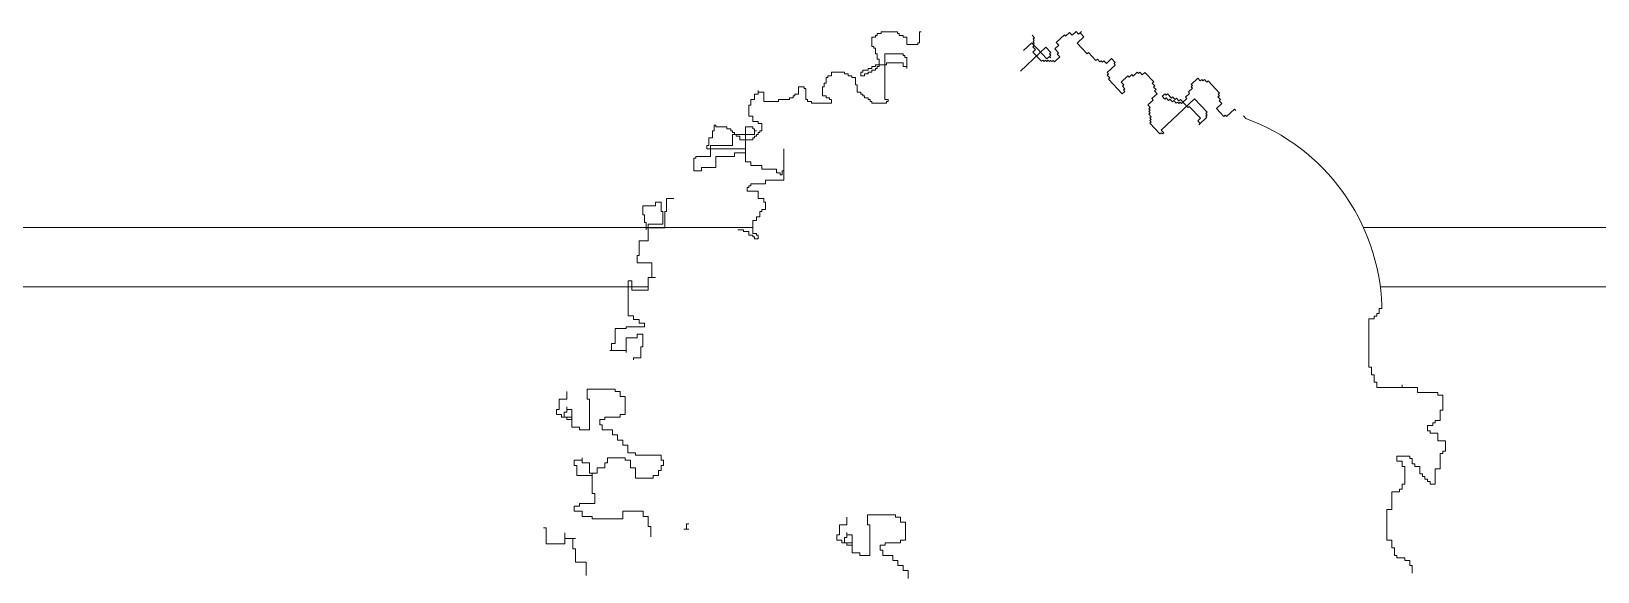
# Model space of a CAD drawing. Header units: millimetres. Extents: x 485872 to 486142, y -52344 to -52207.
# Drawn here: x 486111.149 to 486111.679, y -52333.593 to -52333.41 of the extents above; entities that cross this region are included whole.
import ezdxf

# ---------------------------------------------------------------- set-up
doc = ezdxf.new("R2010")
doc.units = ezdxf.units.MM
doc.header["$LTSCALE"] = 15
doc.layers.add('G', color=8, linetype='Continuous')

# ---------------------------------------------------------------- blocks, each defined once
blk = doc.blocks.new('sf')
at = {"color": 84, "lineweight": 5}
for p, q in [((17824.5, 472003.2), (17826.9, 472005.8)), ((17828.8, 471999.2), (17824.5, 472003.2)), ((17826.9, 472005.8), (17826, 472006.6)), ((17826, 472006.6), (17827.8, 472005)), ((17827.8, 472005), (17829.4, 472006.7)), ((17829.4, 472006.7), (17832, 472004.3)), ((17832, 472004.3), (17833.6, 472006)), ((17833.6, 472006), (17836.2, 472003.6)), ((17836.2, 472003.6), (17837, 472004.5)), ((17837, 472004.5), (17842.2, 471999.6)), ((17856.3, 472002.6), (17857.9, 472004.3)), ((17929.4, 472006.5), (17930.5, 472006.5)), ((17930.5, 472006.5), (17930.5, 471999.4)), ((17938.8, 471998.2), (17938.8, 472002.9)), ((17938.8, 472002.9), (17941.2, 472002.9)), ((17941.2, 472002.9), (17941.2, 472004.1)), ((17941.2, 472004.1), (17943.6, 472004.1)), ((17943.6, 472004.1), (17943.6, 472005.3)), ((17943.6, 472005.3), (17944.7, 472005.3)), ((17944.7, 472005.3), (17944.7, 472006.5)), ((17944.7, 472006.5), (17955.4, 472006.5)), ((17955.4, 472006.5), (17955.4, 472005.3)), ((17955.4, 472005.3), (17957.8, 472005.3)), ((17957.8, 472005.3), (17957.8, 472004.1)), ((17957.8, 472004.1), (17959, 472004.1)), ((17959, 472004.1), (17959, 472002.9)), ((17959, 472002.9), (17961.3, 472002.9)), ((17961.3, 472002.9), (17961.3, 471997)), ((17816.6, 471987.9), (17821.4, 471993.1)), ((17821.4, 471993.1), (17822.3, 471992.3)), ((17822.3, 471992.3), (17828.8, 471999.2)), ((17842.2, 471999.6), (17840.5, 471997.9)), ((17840.5, 471997.9), (17843.1, 471995.5)), ((17843.1, 471995.5), (17840.7, 471992.9)), ((17840.7, 471992.9), (17841.6, 471992.1)), ((17845.7, 471993), (17849, 471996.5)), ((17846.6, 471992.2), (17845.7, 471993)), ((17858.1, 471999.3), (17848.4, 471988.9)), ((17849, 471996.5), (17865.4, 471981.1)), ((17851.8, 471987.4), (17857.4, 471993.4)), ((17855.7, 471995), (17857.3, 471996.8)), ((17857.4, 471993.4), (17855.7, 471995)), ((17857.2, 472001.8), (17856.3, 472002.6)), ((17856.4, 472000.9), (17857.2, 472001.8)), ((17857.2, 472000.1), (17856.4, 472000.9)), ((17856.4, 471999.2), (17857.2, 472000.1)), ((17857.3, 471998.4), (17856.4, 471999.2)), ((17856.5, 471997.6), (17857.3, 471998.4)), ((17857.3, 471996.8), (17856.5, 471997.6)), ((17863.3, 471994.4), (17858.1, 471999.3)), ((17930.5, 471999.4), (17931.7, 471999.4)), ((17931.7, 471999.4), (17931.7, 471998.2)), ((17931.7, 471998.2), (17938.8, 471998.2)), ((17960.1, 471995.8), (17959, 471995.8)), ((17959, 471995.8), (17959, 471992.3)), ((17961.3, 471997), (17960.1, 471997)), ((17960.1, 471997), (17960.1, 471995.8)), ((17804.1, 471986.7), (17806.5, 471989.3)), ((17804.9, 471985.9), (17804.1, 471986.7)), ((17804.1, 471985), (17804.9, 471985.9)), ((17809.3, 471980.1), (17804.1, 471985)), ((17806.5, 471989.3), (17809.9, 471986)), ((17809.9, 471986), (17811.6, 471987.7)), ((17811.6, 471987.7), (17812.4, 471986.9)), ((17812.4, 471986.9), (17813.2, 471987.8)), ((17813.2, 471987.8), (17814.1, 471987)), ((17814.1, 471987), (17815.7, 471988.7)), ((17815.7, 471988.7), (17816.6, 471987.9)), ((17841.6, 471992.1), (17839.9, 471990.3)), ((17839.9, 471990.3), (17843.4, 471987.1)), ((17843.4, 471987.1), (17844.2, 471988)), ((17844.2, 471988), (17845.1, 471987.2)), ((17845.1, 471987.2), (17845.9, 471988)), ((17845.8, 471991.4), (17846.6, 471992.2)), ((17846.6, 471990.6), (17845.8, 471991.4)), ((17846.6, 471990.6), (17845.8, 471989.7)), ((17845.8, 471989.7), (17846.6, 471990.6)), ((17845.9, 471988), (17846.7, 471987.2)), ((17848.4, 471988.9), (17846.6, 471990.6)), ((17846.7, 471987.2), (17847.6, 471988.1)), ((17847.6, 471988.1), (17848.4, 471987.3)), ((17848.4, 471987.3), (17849.2, 471988.1)), ((17849.2, 471988.1), (17850.1, 471987.3)), ((17850.1, 471987.3), (17850.9, 471988.2)), ((17850.9, 471988.2), (17851.8, 471987.4)), ((17938.8, 471982.8), (17938.8, 471989.9)), ((17938.8, 471989.9), (17940, 471989.9)), ((17941.2, 471984), (17938.8, 471984)), ((17940, 471989.9), (17940, 471991.1)), ((17940, 471991.1), (17941.2, 471991.1)), ((17941.2, 471991.1), (17941.2, 471992.3)), ((17941.2, 471992.3), (17953, 471992.3)), ((17951.8, 471986.4), (17941.2, 471986.4)), ((17941.2, 471986.4), (17941.2, 471984)), ((17951.8, 471985.2), (17951.8, 471986.4)), ((17959, 471985.2), (17951.8, 471985.2)), ((17953, 471992.3), (17953, 471962.7)), ((17957.8, 471988.7), (17956.6, 471988.7)), ((17956.6, 471988.7), (17956.6, 471984)), ((17956.6, 471984), (17957.8, 471984)), ((17959, 471992.3), (17957.8, 471992.3)), ((17957.8, 471992.3), (17957.8, 471988.7)), ((17957.8, 471984), (17957.8, 471982.8)), ((17957.8, 471982.8), (17959, 471982.8)), ((17959, 471984), (17959, 471985.2)), ((17961.3, 471984), (17959, 471984)), ((17959, 471982.8), (17959, 471981.6)), ((17961.3, 471982.8), (17961.3, 471984)), ((17963.7, 471982.8), (17961.3, 471982.8)), ((17963.7, 471981.6), (17963.7, 471982.8)), ((17736.9, 471966.9), (17744.1, 471974.7)), ((17744.1, 471974.7), (17745, 471973.9)), ((17745, 471973.9), (17746.6, 471975.6)), ((17746.6, 471975.6), (17747.5, 471974.8)), ((17747.5, 471974.8), (17748.3, 471975.7)), ((17748.3, 471975.7), (17749.2, 471974.8)), ((17749.2, 471974.8), (17750.8, 471976.6)), ((17750.8, 471976.6), (17755.1, 471972.5)), ((17755.1, 471972.5), (17754.3, 471971.7)), ((17778.6, 471971.6), (17780.2, 471973.3)), ((17779.3, 471974.1), (17785, 471980.2)), ((17780.2, 471973.3), (17779.3, 471974.1)), ((17785, 471980.2), (17786.7, 471978.6)), ((17786.7, 471978.6), (17788.3, 471980.3)), ((17788.3, 471980.3), (17789.2, 471979.5)), ((17789.2, 471979.5), (17790, 471980.4)), ((17790, 471980.4), (17792.6, 471977.9)), ((17792.6, 471977.9), (17793.4, 471978.8)), ((17793.4, 471978.8), (17795.1, 471977.2)), ((17795.1, 471977.2), (17796, 471978)), ((17796, 471978), (17800.3, 471974)), ((17800.3, 471974), (17798.6, 471972.3)), ((17799.7, 471966.4), (17808.6, 471975.9)), ((17807.7, 471976.7), (17809.3, 471978.5)), ((17808.6, 471975.9), (17807.7, 471976.7)), ((17808.5, 471979.3), (17809.3, 471980.1)), ((17809.3, 471978.5), (17808.5, 471979.3)), ((17959, 471981.6), (17961.3, 471981.6)), ((17961.3, 471981.6), (17961.3, 471980.4)), ((17961.3, 471980.4), (17963.7, 471980.4)), ((17967.2, 471981.6), (17963.7, 471981.6)), ((17963.7, 471980.4), (17963.7, 471979.3)), ((17963.7, 471979.3), (17966.1, 471979.3)), ((17966.1, 471979.3), (17966.1, 471978.1)), ((17966.1, 471978.1), (17968.4, 471978.1)), ((17967.2, 471980.4), (17967.2, 471981.6)), ((17968.4, 471980.4), (17967.2, 471980.4)), ((17968.4, 471978.1), (17968.4, 471980.4)), ((17972, 471972.2), (17972, 471976.9)), ((17972, 471976.9), (17974.3, 471976.9)), ((17974.3, 471976.9), (17974.3, 471978.1)), ((17974.3, 471978.1), (17976.7, 471978.1)), ((17976.7, 471978.1), (17976.7, 471979.3)), ((17976.7, 471979.3), (17979.1, 471979.3)), ((17979.1, 471980.4), (17987.4, 471980.4)), ((17979.1, 471979.3), (17979.1, 471980.4)), ((17987.4, 471980.4), (17987.4, 471978.1)), ((17987.4, 471978.1), (17989.7, 471978.1)), ((17989.7, 471978.1), (17989.7, 471976.9)), ((17989.7, 471976.9), (17990.9, 471976.9)), ((17990.9, 471976.9), (17990.9, 471973.3)), ((17990.9, 471973.3), (17992.1, 471973.3)), ((17992.1, 471973.3), (17992.1, 471971)), ((17736.1, 471962.7), (17737.8, 471964.4)), ((17737, 471961.9), (17736.1, 471962.7)), ((17737.7, 471966.1), (17736.9, 471966.9)), ((17736.9, 471965.2), (17737.7, 471966.1)), ((17737.8, 471964.4), (17736.9, 471965.2)), ((17744.8, 471954.6), (17752.9, 471963.2)), ((17752.9, 471963.2), (17774.4, 471943)), ((17754.3, 471971.7), (17755.1, 471970.9)), ((17755.1, 471970.9), (17754.3, 471970)), ((17754.3, 471970), (17756.9, 471967.6)), ((17756.9, 471967.6), (17756.1, 471966.7)), ((17756.1, 471966.7), (17758.7, 471964.3)), ((17762.1, 471962.7), (17757.2, 471957.5)), ((17758.7, 471964.3), (17757.9, 471963.4)), ((17757.9, 471963.4), (17761.3, 471960.2)), ((17763, 471961.9), (17762.1, 471962.7)), ((17764.6, 471963.6), (17763, 471961.9)), ((17765.5, 471962.8), (17764.6, 471963.6)), ((17767.1, 471964.5), (17765.5, 471962.8)), ((17767.9, 471963.7), (17767.1, 471964.5)), ((17767.2, 471961.2), (17768.8, 471962.9)), ((17770.4, 471966.3), (17767.9, 471963.7)), ((17768.8, 471962.9), (17769.7, 471962.1)), ((17769.7, 471962.1), (17771.3, 471963.8)), ((17771.2, 471965.5), (17770.4, 471966.3)), ((17772, 471966.4), (17771.2, 471965.5)), ((17771.3, 471963.8), (17772.1, 471963)), ((17773.8, 471964.8), (17772, 471966.4)), ((17772.1, 471963), (17773.8, 471964.8)), ((17777.1, 471966.5), (17778.7, 471968.3)), ((17780.5, 471963.3), (17777.1, 471966.5)), ((17777.8, 471969.1), (17779.4, 471970.8)), ((17778.7, 471968.3), (17777.8, 471969.1)), ((17779.4, 471970.8), (17778.6, 471971.6)), ((17779.7, 471962.4), (17780.5, 471963.3)), ((17783.1, 471959.2), (17779.7, 471962.4)), ((17799.5, 471971.4), (17797.9, 471969.7)), ((17797.9, 471969.7), (17798.8, 471968.9)), ((17798.8, 471968.9), (17797.9, 471968)), ((17797.9, 471968), (17799.7, 471966.4)), ((17798.6, 471972.3), (17799.5, 471971.4)), ((17953, 471962.7), (17950.7, 471962.7)), ((17950.7, 471962.7), (17950.7, 471961.5)), ((17962.5, 471961.5), (17962.5, 471962.7)), ((17962.5, 471962.7), (17963.7, 471962.7)), ((17963.7, 471962.7), (17963.7, 471963.9)), ((17963.7, 471963.9), (17966.1, 471963.9)), ((17966.1, 471963.9), (17966.1, 471965.1)), ((17966.1, 471965.1), (17967.2, 471965.1)), ((17967.2, 471965.1), (17967.2, 471966.2)), ((17967.2, 471966.2), (17968.4, 471966.2)), ((17968.4, 471966.2), (17968.4, 471967.4)), ((17968.4, 471967.4), (17970.8, 471967.4)), ((17970.8, 471967.4), (17970.8, 471972.2)), ((17970.8, 471972.2), (17972, 471972.2)), ((17987.4, 471962.7), (17987.4, 471960.3)), ((17988.6, 471962.7), (17987.4, 471962.7)), ((17990.9, 471963.9), (17988.6, 471963.9)), ((17988.6, 471963.9), (17988.6, 471962.7)), ((17993.3, 471965.1), (17990.9, 471965.1)), ((17990.9, 471965.1), (17990.9, 471963.9)), ((17992.1, 471971), (17993.3, 471971)), ((17993.3, 471971), (17993.3, 471965.1)), ((18002.8, 471961.5), (18002.8, 471962.7)), ((18002.8, 471962.7), (18003.9, 471962.7)), ((18003.9, 471962.7), (18003.9, 471969.8)), ((18003.9, 471969.8), (18005.1, 471969.8)), ((18005.1, 471969.8), (18005.1, 471971)), ((18005.1, 471971), (18008.7, 471971)), ((18008.7, 471971), (18008.7, 471966.2)), ((18008.7, 471966.2), (18011.1, 471966.2)), ((18011.1, 471966.2), (18011.1, 471965.1)), ((18011.1, 471965.1), (18012.2, 471965.1)), ((18012.2, 471965.1), (18012.2, 471963.9)), ((18012.2, 471963.9), (18014.6, 471963.9)), ((18014.6, 471963.9), (18014.6, 471962.7)), ((18014.6, 471962.7), (18021.7, 471962.7)), ((18021.7, 471962.7), (18021.7, 471961.5)), ((18031.2, 471961.5), (18031.2, 471967.4)), ((18031.2, 471967.4), (18034.7, 471967.4)), ((18034.7, 471967.4), (18034.7, 471968.6)), ((18034.7, 471968.6), (18034.7, 471966.2)), ((18034.7, 471966.2), (18037.1, 471966.2)), ((18037.1, 471966.2), (18037.1, 471962.7)), ((18037.1, 471962.7), (18039.5, 471962.7)), ((18039.5, 471962.7), (18039.5, 471959.1)), ((17726.3, 471955.7), (17727.1, 471956.6)), ((17727.1, 471956.6), (17732.3, 471951.7)), ((17732.3, 471951.7), (17733.1, 471952.6)), ((17733.1, 471952.6), (17734, 471951.7)), ((17734, 471951.7), (17738.8, 471956.9)), ((17735.4, 471960.2), (17737, 471961.9)), ((17738.8, 471956.9), (17735.4, 471960.2)), ((17745.6, 471953.8), (17744.8, 471954.6)), ((17744.8, 471952.9), (17745.6, 471953.8)), ((17745.7, 471952.1), (17744.8, 471952.9)), ((17756.4, 471958.3), (17749.1, 471950.6)), ((17757.2, 471957.5), (17756.4, 471958.3)), ((17761.3, 471960.2), (17762.2, 471961)), ((17762.2, 471961), (17763, 471960.2)), ((17763, 471960.2), (17763.8, 471961.1)), ((17763.8, 471961.1), (17764.7, 471960.3)), ((17764.7, 471960.3), (17766.3, 471962)), ((17766.3, 471962), (17767.2, 471961.2)), ((17780.9, 471951.6), (17782.5, 471953.3)), ((17781.5, 471957.5), (17783.1, 471959.2)), ((17782.4, 471956.7), (17781.5, 471957.5)), ((17781.6, 471955.8), (17782.4, 471956.7)), ((17782.4, 471955), (17781.6, 471955.8)), ((17781.6, 471954.1), (17782.4, 471955)), ((17782.5, 471953.3), (17781.6, 471954.1)), ((17950.7, 471961.5), (17951.8, 471961.5)), ((17951.8, 471961.5), (17951.8, 471960.3)), ((17951.8, 471960.3), (17961.3, 471960.3)), ((17961.3, 471960.3), (17961.3, 471961.5)), ((17961.3, 471961.5), (17962.5, 471961.5)), ((17987.4, 471960.3), (18000.4, 471960.3)), ((18000.4, 471960.3), (18000.4, 471961.5)), ((18000.4, 471961.5), (18002.8, 471961.5)), ((18021.7, 471961.5), (18031.2, 471961.5)), ((18039.5, 471959.1), (18040.7, 471959.1)), ((18040.7, 471959.1), (18040.7, 471952)), ((17719.8, 471950.5), (17721.4, 471952.2)), ((17744.9, 471951.3), (17745.7, 471952.1)), ((17750.1, 471946.4), (17744.9, 471951.3)), ((17749.1, 471950.6), (17750.8, 471948.9)), ((17750.8, 471948.9), (17749.2, 471947.2)), ((17749.2, 471947.2), (17750.1, 471946.4)), ((17774.4, 471943), (17772.8, 471941.3)), ((17775.4, 471940.5), (17781.8, 471947.4)), ((17781.7, 471950.8), (17780.9, 471951.6)), ((17780.9, 471949.9), (17781.7, 471950.8)), ((17781.8, 471949.1), (17780.9, 471949.9)), ((17781, 471948.2), (17781.8, 471949.1)), ((17781.8, 471947.4), (17781, 471948.2)), ((18034.7, 471947.3), (18032.4, 471947.3)), ((18032.4, 471947.3), (18032.4, 471942.6)), ((18032.4, 471942.6), (18033.6, 471942.6)), ((18033.6, 471942.6), (18033.6, 471941.4)), ((18038.3, 471948.5), (18034.7, 471948.5)), ((18034.7, 471948.5), (18034.7, 471947.3)), ((18037.1, 471942.6), (18035.9, 471942.6)), ((18035.9, 471942.6), (18037.1, 471942.6)), ((18037.1, 471942.6), (18037.1, 471943.8)), ((18037.1, 471943.8), (18038.3, 471943.8)), ((18037.1, 471940.2), (18037.1, 471942.6)), ((18040.7, 471952), (18038.3, 471952)), ((18038.3, 471952), (18038.3, 471948.5)), ((18038.3, 471943.8), (18038.3, 471945)), ((18038.3, 471945), (18043, 471945)), ((18043, 471945), (18043, 471922.5)), ((18051.3, 471941.4), (18051.3, 471942.6)), ((18051.3, 471942.6), (18052.5, 471942.6)), ((18052.5, 471942.6), (18052.5, 471943.8)), ((18052.5, 471943.8), (18054.9, 471943.8)), ((18054.9, 471943.8), (18054.9, 471945)), ((18054.9, 471945), (18062, 471945)), ((18062, 471945), (18062, 471946.1)), ((18062, 471946.1), (18063.2, 471946.1)), ((18063.2, 471946.1), (18063.2, 471942.6)), ((18063.2, 471942.6), (18064.3, 471942.6)), ((18064.3, 471942.6), (18064.3, 471937.9)), ((17772.8, 471941.3), (17773.7, 471940.5)), ((17773.7, 471940.5), (17774.5, 471941.3)), ((17774.5, 471941.3), (17775.4, 471940.5)), ((18033.6, 471941.4), (18034.7, 471941.4)), ((18034.7, 471941.4), (18034.7, 471940.2)), ((18034.7, 471940.2), (18035.9, 471940.2)), ((18035.9, 471940.2), (18035.9, 471939)), ((18035.9, 471939), (18037.1, 471939)), ((18051.3, 471940.2), (18037.1, 471940.2)), ((18037.1, 471939), (18037.1, 471937.9)), ((18037.1, 471937.9), (18038.3, 471937.9)), ((18038.3, 471937.9), (18038.3, 471936.7)), ((18038.3, 471936.7), (18046.6, 471936.7)), ((18046.6, 471936.7), (18046.6, 471939)), ((18046.6, 471939), (18048.9, 471939)), ((18048.9, 471939), (18048.9, 471940.2)), ((18048.9, 471940.2), (18050.1, 471940.2)), ((18050.1, 471940.2), (18050.1, 471941.4)), ((18050.1, 471941.4), (18051.3, 471941.4)), ((18051.3, 471933.1), (18051.3, 471940.2)), ((18065.5, 471933.1), (18051.3, 471933.1)), ((18064.3, 471937.9), (18066.7, 471937.9)), ((18065.5, 471926), (18065.5, 471933.1)), ((18066.7, 471937.9), (18066.7, 471933.1)), ((18066.7, 471933.1), (18067.9, 471933.1)), ((18067.9, 471933.1), (18067.9, 471930.8)), ((18018.2, 471916.6), (18018.2, 471930.8)), ((18018.2, 471930.8), (18018.2, 471910.6)), ((18043, 471922.5), (18039.5, 471922.5)), ((18039.5, 471922.5), (18039.5, 471920.1)), ((18067.9, 471930.8), (18043, 471930.8)), ((18043, 471930.8), (18043, 471928.4)), ((18043, 471928.4), (18050.1, 471928.4)), ((18050.1, 471928.4), (18050.1, 471926)), ((18050.1, 471926), (18062, 471926)), ((18062, 471926), (18062, 471918.9)), ((18075, 471926), (18065.5, 471926)), ((18075, 471924.8), (18075, 471926)), ((18076.2, 471924.8), (18075, 471924.8)), ((18076.2, 471916.6), (18076.2, 471924.8)), ((18019.3, 471916.6), (18018.2, 471916.6)), ((18019.3, 471914.2), (18019.3, 471916.6)), ((18020.5, 471914.2), (18019.3, 471914.2)), ((18022.9, 471915.4), (18020.5, 471915.4)), ((18020.5, 471915.4), (18020.5, 471914.2)), ((18032.4, 471917.7), (18022.9, 471917.7)), ((18022.9, 471917.7), (18022.9, 471915.4)), ((18039.5, 471920.1), (18032.4, 471920.1)), ((18032.4, 471920.1), (18032.4, 471917.7)), ((18062, 471918.9), (18071.4, 471918.9)), ((18071.4, 471918.9), (18071.4, 471916.6)), ((18071.4, 471916.6), (18076.2, 471916.6)), ((18018.2, 471910.6), (18030, 471910.6)), ((18030, 471910.6), (18030, 471908.3)), ((18030, 471908.3), (18039.5, 471908.3)), ((18041.8, 471903.5), (18034.7, 471903.5)), ((18034.7, 471903.5), (18034.7, 471898.8)), ((18039.5, 471908.3), (18039.5, 471907.1)), ((18039.5, 471907.1), (18040.7, 471907.1)), ((18040.7, 471907.1), (18040.7, 471905.9)), ((18040.7, 471905.9), (18041.8, 471905.9)), ((18041.8, 471905.9), (18041.8, 471903.5)), ((18031.2, 471896.4), (18030, 471896.4)), ((18030, 471896.4), (18030, 471891.7)), ((18030, 471891.7), (18032.4, 471891.7)), ((18034.7, 471898.8), (18031.2, 471898.8)), ((18031.2, 471898.8), (18031.2, 471896.4)), ((18032.4, 471891.7), (18032.4, 471890.5)), ((18089.2, 471898.8), (18093.9, 471898.8)), ((18093.9, 471898.8), (18093.9, 471890.5)), ((18097.5, 471896.4), (18097.5, 471890.5)), ((18101, 471896.4), (18097.5, 471896.4)), ((18101, 471894.1), (18101, 471896.4)), ((18109.3, 471894.1), (18101, 471894.1)), ((18109.3, 471888.2), (18109.3, 471894.1)), ((18032.4, 471890.5), (18033.6, 471890.5)), ((18033.6, 471890.5), (18033.6, 471887)), ((18033.6, 471887), (18035.9, 471887)), ((18035.9, 471887), (18035.9, 471884.6)), ((18035.9, 471884.6), (18038.3, 471884.6)), ((18038.3, 471884.6), (18038.3, 471876.3)), ((18093.9, 471890.5), (18095.1, 471890.5)), ((18095.1, 471890.5), (18095.1, 471879.9)), ((18097.5, 471890.5), (18096.3, 471890.5)), ((18096.3, 471890.5), (18096.3, 471882.2)), ((18096.3, 471882.2), (18105.8, 471882.2)), ((18105.8, 471882.2), (18105.8, 471871.6)), ((18107, 471878.7), (18107, 471883.4)), ((18107, 471883.4), (18108.1, 471883.4)), ((18108.1, 471883.4), (18108.1, 471888.2)), ((18108.1, 471888.2), (18109.3, 471888.2)), ((18035.9, 471875.1), (18034.7, 471875.1)), ((18034.7, 471875.1), (18034.7, 471872.8)), ((18034.7, 471872.8), (18037.1, 471872.8)), ((18038.3, 471876.3), (18035.9, 471876.3)), ((18035.9, 471876.3), (18035.9, 471875.1)), ((18037.1, 471872.8), (18037.1, 471874)), ((18037.1, 471874), (18038.3, 471874)), ((18038.3, 471874), (18038.3, 471875.1)), ((18038.3, 471875.1), (18040.7, 471875.1)), ((18040.7, 471875.1), (18040.7, 471877.5)), ((18040.7, 471877.5), (18044.2, 471877.5)), ((18044.2, 471877.5), (18044.2, 471878.7)), ((18044.2, 471878.7), (18047.8, 471878.7)), ((18095.1, 471879.9), (18107, 471879.9)), ((18105.8, 471871.6), (18111.7, 471871.6)), ((18107, 471879.9), (18107, 471878.7)), ((18111.7, 471871.6), (18111.7, 471862.1)), ((18111.7, 471862.1), (18112.9, 471862.1)), ((18112.9, 471862.1), (18112.9, 471857.4)), ((18112.9, 471857.4), (18103.4, 471857.4)), ((18103.4, 471857.4), (18103.4, 471847.9)), ((18103.4, 471847.9), (18101, 471847.9)), ((18101, 471847.9), (18105.8, 471847.9)), ((18105.8, 471847.9), (18105.8, 471839.7)), ((18116.4, 471839.7), (18116.4, 471845.6)), ((18116.4, 471845.6), (18118.8, 471845.6)), ((18118.8, 471845.6), (18118.8, 471823.1)), ((18105.8, 471839.7), (18116.4, 471839.7)), ((17632, 471827.8), (17632, 471829.5)), ((17633.7, 471827.8), (17632, 471827.8)), ((17633.7, 471824.5), (17633.7, 471827.8)), ((17635.3, 471824.5), (17633.7, 471824.5)), ((17635.3, 471822.9), (17635.3, 471824.5)), ((17637, 471822.9), (17635.3, 471822.9)), ((17637, 471821.2), (17637, 471822.9)), ((17640.3, 471821.2), (17637, 471821.2)), ((17640.3, 471790), (17640.3, 471821.2)), ((18111.7, 471820.7), (18111.7, 471818.4)), ((18115.3, 471820.7), (18111.7, 471820.7)), ((18118.8, 471823.1), (18115.3, 471823.1)), ((18115.3, 471823.1), (18115.3, 471820.7)), ((18111.7, 471818.4), (18108.1, 471818.4)), ((18108.1, 471818.4), (18108.1, 471816)), ((18108.1, 471816), (18120, 471816)), ((18109.3, 471811.3), (18109.3, 471803)), ((18112.9, 471811.3), (18109.3, 471811.3)), ((18112.9, 471808.9), (18112.9, 471811.3)), ((18120, 471816), (18120, 471814.8)), ((18120, 471814.8), (18127.1, 471814.8)), ((18127.1, 471814.8), (18127.1, 471805.3)), ((18109.3, 471803), (18110.5, 471803)), ((18110.5, 471803), (18110.5, 471795.9)), ((18120, 471808.9), (18112.9, 471808.9)), ((18120, 471799.4), (18120, 471808.9)), ((18120, 471800.6), (18120, 471799.4)), ((18130.6, 471800.6), (18120, 471800.6)), ((18127.1, 471805.3), (18129.5, 471805.3)), ((18129.5, 471805.3), (18129.5, 471800.6)), ((18129.5, 471800.6), (18130.6, 471800.6)), ((18110.5, 471795.9), (18115.3, 471795.9)), ((18115.3, 471795.9), (18115.3, 471794.7)), ((17637, 471780.2), (17637, 471785.1)), ((17637, 471785.1), (17638.6, 471785.1)), ((17638.6, 471785.1), (17638.6, 471790)), ((17638.6, 471790), (17640.3, 471790)), ((17592.6, 471762.1), (17592.6, 471771.9)), ((17592.6, 471771.9), (17595.9, 471771.9)), ((17595.9, 471773.6), (17609, 471773.6)), ((17595.9, 471771.9), (17595.9, 471773.6)), ((17609, 471773.6), (17609, 471776.9)), ((17609, 471776.9), (17618.9, 471776.9)), ((17618.9, 471776.9), (17618.9, 471778.5)), ((17618.9, 471778.5), (17618.9, 471776.9)), ((17618.9, 471776.9), (17635.3, 471776.9)), ((17635.3, 471776.9), (17635.3, 471780.2)), ((17635.3, 471780.2), (17637, 471780.2)), ((18120.6, 471770.9), (18120.6, 471759.4)), ((18123.9, 471770.9), (18120.6, 471770.9)), ((18123.9, 471774.2), (18123.9, 471770.9)), ((18127.1, 471774.2), (18123.9, 471774.2)), ((18127.1, 471775.8), (18127.1, 471774.2)), ((18145.2, 471775.8), (18127.1, 471775.8)), ((18145.2, 471769.2), (18145.2, 471775.8)), ((18158.4, 471774.2), (18158.4, 471769.2)), ((17594.2, 471762.1), (17592.6, 471762.1)), ((17594.2, 471755.5), (17594.2, 471762.1)), ((18143.6, 471749.5), (18143.6, 471769.2)), ((18143.6, 471769.2), (18145.2, 471769.2)), ((18155.1, 471762.7), (18158.4, 471762.7)), ((18155.1, 471756.1), (18155.1, 471762.7)), ((18158.4, 471769.2), (18163.3, 471769.2)), ((18158.4, 471764.3), (18158.4, 471761)), ((18158.4, 471762.7), (18158.4, 471764.3)), ((18158.4, 471761), (18160, 471761)), ((18160, 471761), (18160, 471757.7)), ((18163.3, 471769.2), (18163.3, 471762.7)), ((18163.3, 471762.7), (18165, 471762.7)), ((18165, 471762.7), (18165, 471759.4)), ((17597.5, 471755.5), (17594.2, 471755.5)), ((17597.5, 471753.9), (17597.5, 471755.5)), ((17599.1, 471753.9), (17597.5, 471753.9)), ((17599.1, 471752.2), (17599.1, 471753.9)), ((17602.4, 471752.2), (17599.1, 471752.2)), ((17602.4, 471748.9), (17602.4, 471752.2)), ((18120.6, 471759.4), (18123.9, 471759.4)), ((18123.9, 471759.4), (18123.9, 471757.7)), ((18123.9, 471757.7), (18133.7, 471757.7)), ((18133.7, 471757.7), (18133.7, 471756.1)), ((18133.7, 471756.1), (18137, 471756.1)), ((18135.4, 471752.8), (18135.4, 471749.5)), ((18137, 471752.8), (18135.4, 471752.8)), ((18137, 471756.1), (18137, 471752.8)), ((18150.2, 471751.2), (18150.2, 471749.5)), ((18155.1, 471751.2), (18150.2, 471751.2)), ((18155.1, 471757.7), (18155.1, 471751.2)), ((18160, 471757.7), (18155.1, 471757.7)), ((18158.4, 471756.1), (18155.1, 471756.1)), ((18158.4, 471757.7), (18158.4, 471756.1)), ((18161.7, 471757.7), (18158.4, 471757.7)), ((18161.7, 471759.4), (18161.7, 471757.7)), ((18165, 471759.4), (18161.7, 471759.4)), ((17590.9, 471735.8), (17590.9, 471742.4)), ((17590.9, 471742.4), (17595.9, 471742.4)), ((17595.9, 471747.3), (17600.8, 471747.3)), ((17595.9, 471742.4), (17595.9, 471747.3)), ((17600.8, 471747.3), (17600.8, 471748.9)), ((17600.8, 471748.9), (17602.4, 471748.9)), ((18122.2, 471742.9), (18122.2, 471739.6)), ((18125.5, 471742.9), (18122.2, 471742.9)), ((18125.5, 471746.2), (18125.5, 471742.9)), ((18128.8, 471746.2), (18125.5, 471746.2)), ((18128.8, 471749.5), (18128.8, 471746.2)), ((18135.4, 471749.5), (18128.8, 471749.5)), ((18150.2, 471749.5), (18143.6, 471749.5)), ((17592.6, 471735.8), (17590.9, 471735.8)), ((17592.6, 471734.2), (17592.6, 471735.8)), ((17594.2, 471734.2), (17592.6, 471734.2)), ((17594.2, 471724.3), (17594.2, 471734.2)), ((17613.9, 471730.9), (17612.3, 471730.9)), ((17612.3, 471730.9), (17612.3, 471727.6)), ((17622.2, 471732.5), (17613.9, 471732.5)), ((17613.9, 471732.5), (17613.9, 471730.9)), ((17622.2, 471729.2), (17622.2, 471732.5)), ((18095.9, 471729.8), (18095.9, 471726.5)), ((18097.5, 471729.8), (18095.9, 471729.8)), ((18097.5, 471733.1), (18097.5, 471729.8)), ((18114, 471733.1), (18097.5, 471733.1)), ((18114, 471734.7), (18114, 471733.1)), ((18118.9, 471734.7), (18114, 471734.7)), ((18117.3, 471729.8), (18120.6, 471729.8)), ((18117.3, 471724.9), (18117.3, 471729.8)), ((18118.9, 471739.6), (18118.9, 471734.7)), ((18122.2, 471739.6), (18118.9, 471739.6)), ((18120.6, 471731.4), (18132.1, 471731.4)), ((18120.6, 471729.8), (18120.6, 471731.4)), ((18132.1, 471731.4), (18132.1, 471728.1)), ((18148.5, 471731.4), (18148.5, 471728.1)), ((18148.5, 471729.8), (18148.5, 471731.4)), ((18153.5, 471729.8), (18148.5, 471729.8)), ((18153.5, 471726.5), (18153.5, 471729.8)), ((17597.5, 471724.3), (17594.2, 471724.3)), ((17597.5, 471714.4), (17597.5, 471724.3)), ((17607.4, 471721), (17605.7, 471721)), ((17605.7, 471721), (17605.7, 471719.4)), ((17610.7, 471725.9), (17607.4, 471725.9)), ((17607.4, 471725.9), (17607.4, 471721)), ((17612.3, 471727.6), (17610.7, 471727.6)), ((17610.7, 471727.6), (17610.7, 471725.9)), ((17617.2, 471714.4), (17617.2, 471725.9)), ((17617.2, 471725.9), (17618.9, 471725.9)), ((17618.9, 471725.9), (17618.9, 471729.2)), ((17618.9, 471729.2), (17622.2, 471729.2)), ((18095.9, 471726.5), (18097.5, 471726.5)), ((18097.5, 471726.5), (18097.5, 471723.2)), ((18097.5, 471723.2), (18099.2, 471723.2)), ((18099.2, 471723.2), (18099.2, 471719.9)), ((18099.2, 471719.9), (18102.5, 471719.9)), ((18102.5, 471719.9), (18102.5, 471718.3)), ((18114, 471724.9), (18117.3, 471724.9)), ((18114, 471718.3), (18114, 471724.9)), ((18132.1, 471728.1), (18133.7, 471728.1)), ((18133.7, 471728.1), (18133.7, 471724.9)), ((18133.7, 471724.9), (18138.7, 471724.9)), ((18138.7, 471724.9), (18138.7, 471721.6)), ((18138.7, 471721.6), (18141.9, 471721.6)), ((18141.9, 471721.6), (18141.9, 471708.4)), ((18143.6, 471721.6), (18141.9, 471721.6)), ((18141.9, 471721.6), (18141.9, 471719.9)), ((18141.9, 471719.9), (18151.8, 471719.9)), ((18143.6, 471728.1), (18143.6, 471721.6)), ((18148.5, 471728.1), (18143.6, 471728.1)), ((18151.8, 471726.5), (18153.5, 471726.5)), ((18151.8, 471719.9), (18151.8, 471726.5)), ((17600.8, 471714.4), (17597.5, 471714.4)), ((17602.4, 471716.1), (17600.8, 471716.1)), ((17600.8, 471716.1), (17600.8, 471714.4)), ((17604.1, 471717.7), (17602.4, 471717.7)), ((17602.4, 471717.7), (17602.4, 471716.1)), ((17605.7, 471719.4), (17604.1, 471719.4)), ((17604.1, 471719.4), (17604.1, 471717.7)), ((17618.9, 471714.4), (17617.2, 471714.4)), ((17618.9, 471711.1), (17618.9, 471714.4)), ((17620.5, 471711.1), (17618.9, 471711.1)), ((17620.5, 471709.5), (17620.5, 471711.1)), ((17625.5, 471709.5), (17620.5, 471709.5)), ((17625.5, 471698), (17625.5, 471709.5)), ((18102.5, 471718.3), (18114, 471718.3)), ((18140.3, 471708.4), (18140.3, 471701.9)), ((18141.9, 471708.4), (18140.3, 471708.4)), ((18140.3, 471701.9), (18150.2, 471701.9)), ((18150.2, 471701.9), (18150.2, 471700.2)), ((18150.2, 471700.2), (18153.5, 471700.2)), ((18153.5, 471700.2), (18153.5, 471696.9)), ((17628.7, 471698), (17625.5, 471698)), ((17628.7, 471678.3), (17628.7, 471698)), ((17942.8, 471689.8), (17939.5, 471689.8)), ((17939.5, 471689.8), (17939.5, 471678.3)), ((17946.1, 471693.1), (17942.8, 471693.1)), ((17942.8, 471693.1), (17942.8, 471689.8)), ((17964.2, 471694.7), (17946.1, 471694.7)), ((17946.1, 471694.7), (17946.1, 471693.1)), ((17964.2, 471688.1), (17964.2, 471694.7)), ((17977.4, 471693.1), (17977.4, 471688.1)), ((18109.1, 471693.6), (18105.8, 471693.6)), ((18105.8, 471693.6), (18105.8, 471687.1)), ((18109.1, 471696.9), (18109.1, 471693.6)), ((18122.2, 471696.9), (18109.1, 471696.9)), ((18122.2, 471692), (18122.2, 471696.9)), ((18141.9, 471692), (18122.2, 471692)), ((18141.9, 471693.6), (18141.9, 471692)), ((18148.5, 471693.6), (18141.9, 471693.6)), ((18148.5, 471696.9), (18148.5, 471693.6)), ((18153.5, 471696.9), (18148.5, 471696.9)), ((17962.6, 471688.1), (17964.2, 471688.1)), ((17962.6, 471668.4), (17962.6, 471688.1)), ((17974.1, 471675), (17974.1, 471681.6)), ((17974.1, 471681.6), (17977.4, 471681.6)), ((17977.4, 471688.1), (17982.3, 471688.1)), ((17977.4, 471681.6), (17977.4, 471683.2)), ((17977.4, 471683.2), (17977.4, 471679.9)), ((17977.4, 471679.9), (17979, 471679.9)), ((17979, 471679.9), (17979, 471676.6)), ((17982.3, 471688.1), (17982.3, 471681.6)), ((17982.3, 471681.6), (17983.9, 471681.6)), ((17983.9, 471681.6), (17983.9, 471678.3)), ((18079.5, 471688.7), (18081.1, 471688.7)), ((18082.7, 471685.4), (18079.5, 471685.4)), ((18081.1, 471688.7), (18081.1, 471685.4)), ((18081.1, 471685.4), (18082.7, 471685.4)), ((18104.1, 471687.1), (18104.1, 471680.5)), ((18105.8, 471687.1), (18104.1, 471687.1)), ((18154.4, 471679.4), (18152.7, 471679.4)), ((18152.7, 471679.4), (18159.6, 471679.4)), ((18154.4, 471672.6), (18154.4, 471679.4)), ((18159.6, 471679.4), (18159.6, 471682.9)), ((18159.6, 471682.9), (18159.6, 471676)), ((18171.6, 471676), (18171.6, 471686.3)), ((18171.6, 471686.3), (18173.3, 471686.3)), ((17623.8, 471668.4), (17623.8, 471673.4)), ((17623.8, 471673.4), (17625.5, 471673.4)), ((17625.5, 471678.3), (17628.7, 471678.3)), ((17625.5, 471673.4), (17625.5, 471678.3)), ((17939.5, 471678.3), (17942.8, 471678.3)), ((17942.8, 471678.3), (17942.8, 471676.6)), ((17942.8, 471676.6), (17952.7, 471676.6)), ((17952.7, 471676.6), (17952.7, 471675)), ((17952.7, 471675), (17956, 471675)), ((17956, 471671.7), (17954.3, 471671.7)), ((17954.3, 471671.7), (17954.3, 471668.4)), ((17956, 471675), (17956, 471671.7)), ((17974.1, 471670.1), (17969.1, 471670.1)), ((17969.1, 471670.1), (17969.1, 471668.4)), ((17979, 471676.6), (17974.1, 471676.6)), ((17974.1, 471676.6), (17974.1, 471670.1)), ((17977.4, 471675), (17974.1, 471675)), ((17980.7, 471676.6), (17977.4, 471676.6)), ((17977.4, 471676.6), (17977.4, 471675)), ((17983.9, 471678.3), (17980.7, 471678.3)), ((17980.7, 471678.3), (17980.7, 471676.6)), ((18152.7, 471664.1), (18152.7, 471672.6)), ((18152.7, 471672.6), (18154.4, 471672.6)), ((18159.6, 471676), (18171.6, 471676)), ((17612.3, 471656.9), (17612.3, 471661.9)), ((17612.3, 471661.9), (17613.9, 471661.9)), ((17613.9, 471661.9), (17613.9, 471665.1)), ((17613.9, 471665.1), (17617.2, 471665.1)), ((17617.2, 471665.1), (17617.2, 471666.8)), ((17617.2, 471666.8), (17622.2, 471666.8)), ((17622.2, 471666.8), (17622.2, 471668.4)), ((17622.2, 471668.4), (17623.8, 471668.4)), ((17944.5, 471661.9), (17941.2, 471661.9)), ((17941.2, 471661.9), (17941.2, 471658.6)), ((17947.8, 471665.1), (17944.5, 471665.1)), ((17944.5, 471665.1), (17944.5, 471661.9)), ((17954.3, 471668.4), (17947.8, 471668.4)), ((17947.8, 471668.4), (17947.8, 471665.1)), ((17969.1, 471668.4), (17962.6, 471668.4)), ((18145.9, 471655.5), (18145.9, 471664.1)), ((18145.9, 471664.1), (18152.7, 471664.1)), ((17941.2, 471658.6), (17937.9, 471658.6)), ((17937.9, 471658.6), (17937.9, 471653.6))]:
    blk.add_line(p, q, dxfattribs=at)
blk.add_arc((17765.7, 471824.8), 133.8, 110.089, 178.0083, dxfattribs=at)

msp = doc.modelspace()

# ---------------------------------------------------------------- linework, layer by layer
at = {"layer": 'G', "lineweight": 0}
for points in [[(486111.39281, -52333.47664), (486108.99667, -52333.47664)], [(486112.18386, -52333.47664), (486111.59948, -52333.47664)], [(486109.03204, -52333.49664), (486111.35744, -52333.49664)], [(486111.60517, -52333.49664), (486112.18386, -52333.49664)]]:
    msp.add_lwpolyline(points, dxfattribs=at)

# ---------------------------------------------------------------- block references
at = {"lineweight": 5, "xscale": -0.0005240255359560251, "yscale": 0.0005240255359560251, "zscale": 0.0005240255359560251}
msp.add_blockref('sf', (486120.84533, -52580.75383), dxfattribs=at)

doc.saveas('drawing.dxf')
